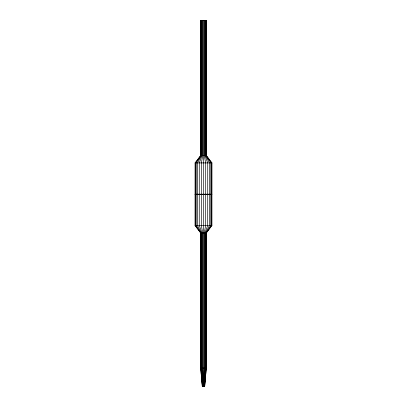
<?xml version="1.0" encoding="UTF-8"?>
<svg xmlns="http://www.w3.org/2000/svg" width="407" height="407" viewBox="0 0 407 407"><rect width="100%" height="100%" fill="white"/><g stroke="black" fill="none" stroke-linecap="round" stroke-linejoin="round"><path stroke-width="0.61" d="M203.79 386.65L204.222 368.132L204.222 232.926L205.672 225.559L205.672 194.2M204.07 386.65L204.904 368.132L204.904 232.926L207.712 225.559L207.738 162.922L204.935 155.56L204.935 20.35M204.309 386.65L205.494 368.132L205.494 232.926L209.463 225.559L209.463 194.2M204.497 386.65L205.947 368.132L205.947 232.926L210.806 225.559L210.831 162.922L205.973 155.56L205.973 20.35M195.065 194.287L211.966 194.287L211.966 162.922L206.354 155.56L206.354 20.35L200.676 20.35L200.676 155.56L195.065 162.922L195.034 225.559L200.646 232.926L200.646 368.132L202.32 386.65L204.655 386.65L206.227 368.132L206.227 232.926L211.65 225.559L211.676 162.922L206.257 155.56L206.257 20.35M204.655 386.65L206.324 368.132L206.324 232.926L211.935 225.559L211.935 194.2L195.034 194.2M200.676 155.56L206.354 155.56M195.065 162.922L211.966 162.922M195.034 225.559L211.935 225.559M200.646 232.926L206.324 232.926M200.646 368.132L206.324 368.132M202.36 386.65L200.743 368.132L200.743 232.926L195.324 225.559L195.324 194.2M202.477 386.65L201.027 368.132L201.027 232.926L196.169 225.559L196.169 194.2M202.661 386.65L201.48 368.132L201.48 232.926L197.512 225.559L197.512 194.2M202.905 386.65L202.065 368.132L202.065 232.926L199.262 225.559L199.288 162.922L202.096 155.56L202.096 20.35M203.185 386.65L202.752 368.132L202.752 232.926L201.297 225.559L201.328 162.922L202.778 155.56L202.778 20.35M209.488 194.287L209.488 162.922L205.52 155.56L205.52 20.35M205.703 194.287L205.703 162.922L204.248 155.56L204.248 20.35M203.515 20.35L203.485 386.65M201.506 20.35L201.506 155.56L197.537 162.922L197.537 194.287M201.053 20.35L201.053 155.56L196.194 162.922L196.194 194.287M200.773 20.35L200.773 155.56L195.35 162.922L195.35 194.287"/></g></svg>
